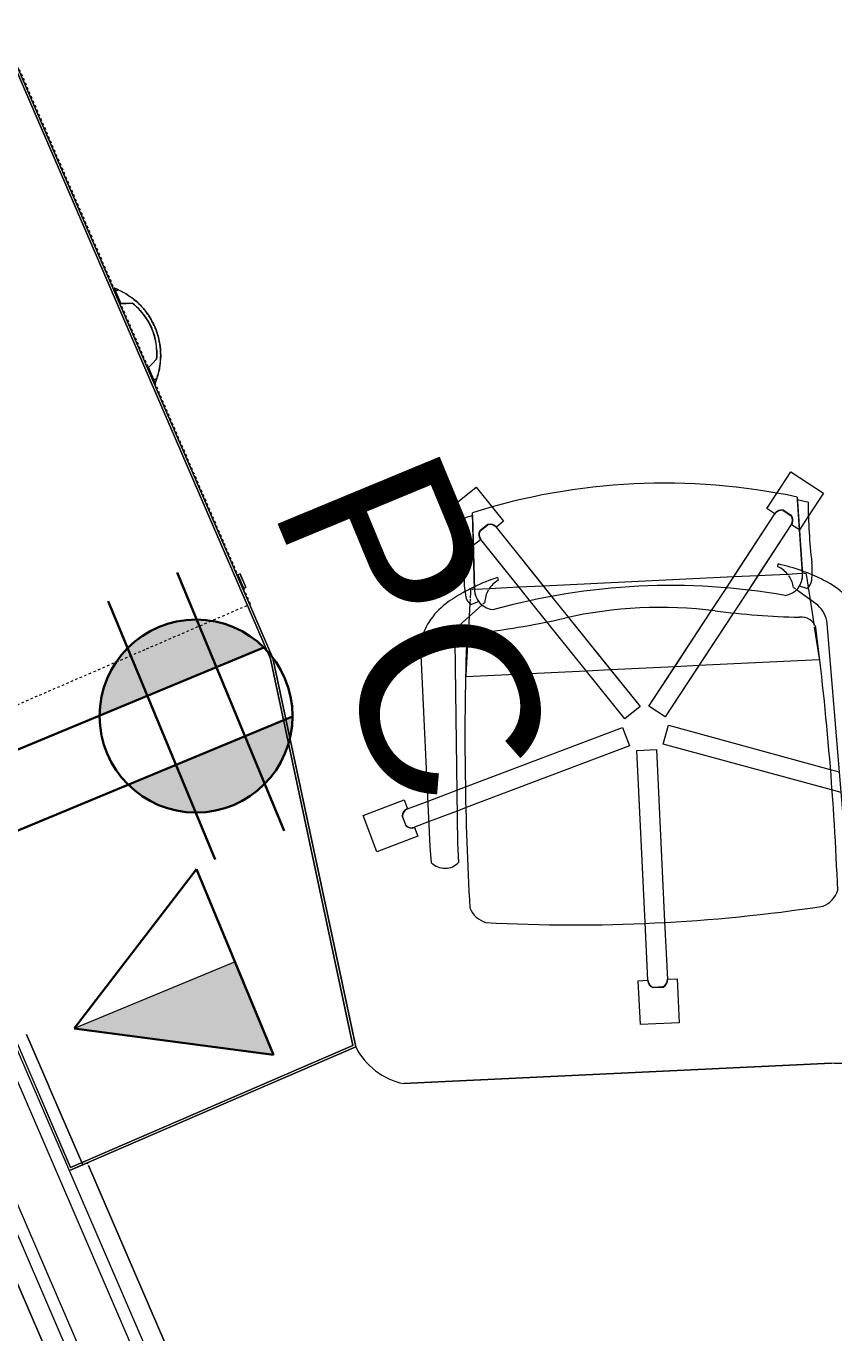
# Model space of a CAD drawing. Header units: inches. Extents: x 488 to 2071, y 800 to 2512.
# Drawn here: x 1437.3 to 1478.7, y 2398.8 to 2465.9 of the extents above; entities that cross this region are included whole.
import ezdxf

# ---------------------------------------------------------------- set-up
doc = ezdxf.new("R2010")
doc.units = ezdxf.units.IN
doc.header["$MEASUREMENT"] = 0
doc.linetypes.add('Dash', pattern=[0.25, 0.125, -0.125])
for name, color, linetype, lineweight in [('A-ANNO-NOTE', 131, 'Continuous', 30), ('A-WALL', 113, 'Continuous', 9), ('A-WALL-PATT', 111, 'Continuous', 13), ('I-FURN', 30, 'Continuous', 9), ('I-FURN-PNLS', 30, 'Continuous', 9), ('I-WALL', 2, 'Continuous', 9)]:
    doc.layers.add(name, color=color, linetype=linetype, lineweight=lineweight)
doc.styles.add('Swis721 Lt BT', font='swissl.ttf', dxfattribs={"height": 9})
pattern_1 = [(0, (0, 0), (30.72, 7.68), [1.267, -21.773, 1.267, -21.773, -122.88]), (0, (0, 0), (30.72, 7.68), [-46.08, 1.267, -44.813, 1.267, -21.773, -53.76]), (0, (0, 0), (30.72, 7.68), [-115.2, 1.267, -14.093, 1.267, -37.133]), (120, (11.52, 3.84), (-22.011075, 22.7643), [1.267, -21.773, 1.267, -21.773, -122.88]), (120, (11.52, 3.84), (-22.011075, 22.7643), [-46.08, 1.267, -44.813, 1.267, -21.773, -53.76]), (120, (11.52, 3.84), (-22.011075, 22.7643), [-115.2, 1.267, -14.093, 1.267, -37.133]), (240, (15.36, 19.2), (-8.708925, -30.4443), [1.267, -21.773, 1.267, -21.773, -122.88]), (240, (15.36, 19.2), (-8.708925, -30.4443), [-46.08, 1.267, -44.813, 1.267, -21.773, -53.76]), (240, (15.36, 19.2), (-8.708925, -30.4443), [-115.2, 1.267, -14.093, 1.267, -37.133])]

# ---------------------------------------------------------------- blocks, each defined once
blk = doc.blocks.new('Zira Wksta 9 - Type 1-V22-Level 1 POWER')
at = {"layer": 'I-FURN-PNLS'}
for p, q in [((-1, 35.845), (-1, 6.75)), ((-1, 6.75), (-1, 35.845))]:
    blk.add_line(p, q, dxfattribs=at)
blk = doc.blocks.new('Zira Wksta 9 - Type 1-V25-Level 1 POWER')
at = {"layer": 'I-FURN'}
for p, q in [((-32.525, -32.665), (-31.734, -30.559)), ((-32.525, -32.665), (-31.734, -30.559)), ((-31.734, -30.559), (-29.862, -31.262)), ((-31.734, -30.559), (-29.862, -31.262)), ((-29.862, -31.262), (-30.653, -33.368)), ((-29.862, -31.262), (-30.653, -33.368)), ((-33.101, -35.62), (-32.057, -32.841)), ((-33.101, -35.62), (-32.057, -32.841)), ((-32.073, -32.835), (-32.525, -32.665)), ((-32.073, -32.835), (-32.525, -32.665)), ((-31.213, -32.746), (-31.694, -32.566)), ((-31.213, -32.746), (-31.694, -32.566)), ((-31.691, -32.578), (-31.223, -32.753)), ((-31.691, -32.578), (-31.223, -32.753)), ((-31.121, -33.192), (-32.165, -35.971)), ((-31.121, -33.192), (-32.165, -35.971)), ((-30.653, -33.368), (-31.105, -33.198)), ((-30.653, -33.368), (-31.105, -33.198)), ((-36.207, -43.885), (-33.101, -35.62)), ((-36.207, -43.885), (-33.101, -35.62)), ((-32.165, -35.971), (-35.271, -44.236)), ((-32.165, -35.971), (-35.271, -44.236)), ((-20, -56), (-16, -36)), ((-16, -36), (-20, -56)), ((-16, -36), (-20, -56)), ((-19.875, -56.012), (-15.898, -36.125)), ((-15.898, -36.125), (-19.875, -56.012)), ((-19.875, -56.012), (-15.898, -36.125)), ((-15.898, -36.125), (-19.875, -56.012)), ((-16, -36), (0, -36)), ((-16, -36), (0, -36)), ((0, -36), (-16, -36)), ((-15.898, -36.125), (-0.125, -36.125)), ((-0.125, -36.125), (-15.898, -36.125)), ((-15.898, -36.125), (-0.125, -36.125)), ((-0.125, -36.125), (-15.898, -36.125)), ((0, -36), (-0.75, -36)), ((-0.75, -36), (-0.75, -36.12)), ((-0.75, -36.12), (-0.75, -36)), ((-0.75, -36), (0, -36)), ((-0.75, -36.125), (-0.75, -40.336)), ((-0.75, -40.336), (-0.75, -36.125)), ((-0.125, -36.125), (-0.125, -89.875)), ((-0.125, -89.875), (-0.125, -36.125)), ((-0.125, -36.125), (-0.125, -89.875)), ((-0.125, -89.875), (-0.125, -36.125)), ((-43.516, -36.558), (-46.82, -46.353)), ((-44.038, -38.108), (-43.642, -38.424)), ((-44.038, -38.108), (-43.642, -38.424)), ((-43.642, -38.424), (-36.648, -44.006)), ((-43.642, -38.424), (-36.648, -44.006)), ((-44.001, -39.417), (-44.378, -39.116)), ((-44.001, -39.417), (-44.378, -39.116)), ((-37.271, -44.788), (-44.001, -39.417)), ((-37.271, -44.788), (-44.001, -39.417)), ((-0.75, -40.354), (-0.75, -43.275)), ((-0.75, -43.275), (-0.75, -40.354)), ((-24.946, -43.535), (-24.594, -42.599)), ((-28.909, -53.082), (-24.946, -43.535)), ((-23.323, -43.128), (-23.589, -43.92)), ((-36.648, -44.006), (-37.271, -44.788)), ((-36.648, -44.006), (-37.271, -44.788)), ((-35.271, -44.236), (-36.207, -43.885)), ((-35.271, -44.236), (-36.207, -43.885)), ((-23.589, -43.92), (-27.296, -53.787)), ((-46.135, -46.433), (-45.729, -44.873)), ((-45.729, -44.873), (-45.71, -44.8)), ((-45.707, -44.801), (-39.918, -46.976)), ((-35.064, -45.617), (-35.019, -44.618)), ((-35.064, -45.617), (-35.019, -44.618)), ((-35.019, -44.618), (-26.079, -45.023)), ((-35.019, -44.618), (-26.079, -45.023)), ((-23.233, -45.135), (-23.211, -44.652)), ((-23.233, -45.135), (-23.211, -44.652)), ((-23.211, -44.652), (-20.963, -44.754)), ((-23.211, -44.652), (-20.963, -44.754)), ((-20.963, -44.754), (-21.053, -46.752)), ((-20.963, -44.754), (-21.053, -46.752)), ((-42.628, -48.764), (-37.292, -45.244)), ((-39.918, -46.976), (-37.292, -45.244)), ((-37.292, -45.244), (-36.742, -46.079)), ((-37.292, -45.244), (-36.742, -46.079)), ((-26.079, -45.023), (-25.573, -45.046)), ((-26.079, -45.023), (-25.573, -45.046)), ((-25.573, -45.046), (-24.038, -45.115)), ((-25.573, -45.046), (-24.038, -45.115)), ((-24.038, -45.115), (-23.233, -45.152)), ((-24.038, -45.115), (-23.233, -45.152)), ((-22.87, -45.419), (-22.893, -45.918)), ((-22.87, -45.419), (-22.893, -45.918)), ((-22.883, -45.926), (-22.86, -45.412)), ((-22.883, -45.926), (-22.86, -45.412)), ((-36.742, -46.079), (-41.638, -49.309)), ((-36.742, -46.079), (-38.76, -47.411)), ((-36.314, -46.24), (-35.35, -45.974)), ((-36.314, -46.24), (-35.35, -45.974)), ((-35.671, -48.572), (-36.314, -46.24)), ((-34.755, -51.895), (-36.314, -46.24)), ((-35.35, -45.974), (-34.514, -49.006)), ((-35.35, -45.974), (-33.652, -52.136)), ((-26.463, -46.007), (-35.064, -45.617)), ((-26.463, -46.007), (-35.064, -45.617)), ((-25.981, -46.028), (-26.463, -46.007)), ((-25.981, -46.028), (-26.463, -46.007)), ((-24.408, -46.1), (-25.981, -46.028)), ((-24.408, -46.1), (-25.981, -46.028)), ((-23.279, -46.151), (-24.408, -46.1)), ((-23.279, -46.151), (-24.408, -46.1)), ((-23.301, -46.65), (-23.279, -46.168)), ((-23.301, -46.65), (-23.279, -46.168)), ((-46.496, -47.819), (-46.182, -46.613)), ((-46.182, -46.613), (-46.163, -46.54)), ((-21.053, -46.752), (-23.301, -46.65)), ((-21.053, -46.752), (-23.301, -46.65)), ((-46.742, -47.4), (-46.055, -48.569)), ((-42.628, -48.764), (-39.918, -46.976)), ((-38.76, -47.411), (-41.638, -49.309)), ((-39.918, -46.976), (-38.76, -47.411)), ((-38.76, -47.411), (-35.671, -48.572)), ((-46.659, -48.443), (-46.496, -47.819)), ((-46.799, -48.981), (-46.659, -48.443)), ((-46.573, -48.415), (-46.27, -48.675)), ((-46.028, -48.615), (-45.974, -48.707)), ((-43.735, -49.494), (-42.628, -48.764)), ((-43.735, -49.494), (-42.628, -48.764)), ((-35.671, -48.572), (-34.514, -49.006)), ((-34.755, -51.895), (-35.671, -48.572)), ((-47.977, -52.916), (-46.665, -49.192)), ((-46.665, -49.192), (-47.928, -52.776)), ((-47.141, -51.74), (-43.735, -49.494)), ((-46.844, -49.154), (-46.801, -48.991)), ((-46.736, -49.195), (-46.805, -49.169)), ((-45.947, -49.491), (-46.655, -49.225)), ((-44.535, -50.022), (-45.947, -49.491)), ((-44.535, -50.022), (-43.735, -49.494)), ((-41.638, -49.309), (-42.769, -50.055)), ((-41.638, -49.309), (-42.769, -50.055)), ((-34.514, -49.006), (-28.725, -51.182)), ((-34.514, -49.006), (-33.652, -52.136)), ((-47.141, -51.74), (-44.535, -50.022)), ((-42.769, -50.055), (-46.59, -52.575)), ((-45.653, -50.026), (-45.725, -50.148)), ((-43.378, -50.456), (-44.535, -50.022)), ((-42.769, -50.055), (-43.378, -50.456)), ((-43.378, -50.456), (-46.59, -52.575)), ((-34.201, -53.905), (-43.378, -50.456)), ((-48.13, -51.793), (-47.416, -51.323)), ((-48.13, -51.793), (-47.416, -51.323)), ((-47.416, -51.323), (-47.15, -51.726)), ((-47.416, -51.323), (-47.15, -51.726)), ((-28.755, -51.251), (-29.477, -52.692)), ((-28.721, -51.183), (-28.755, -51.251)), ((-49.294, -52.562), (-48.13, -51.793)), ((-49.294, -52.562), (-48.13, -51.793)), ((-47.329, -52.155), (-47.046, -52.584)), ((-47.329, -52.155), (-47.046, -52.584)), ((-47.041, -52.573), (-47.316, -52.155)), ((-47.041, -52.573), (-47.316, -52.155)), ((-34.395, -53.201), (-34.755, -51.895)), ((-34.395, -53.201), (-34.755, -51.895)), ((-33.652, -52.136), (-33.299, -53.415)), ((-33.652, -52.136), (-33.299, -53.415)), ((-48.193, -54.231), (-49.294, -52.562)), ((-48.193, -54.231), (-49.294, -52.562)), ((-46.581, -52.589), (-46.315, -52.992)), ((-46.581, -52.589), (-46.315, -52.992)), ((-29.561, -52.859), (-30.118, -53.973)), ((-29.526, -52.791), (-29.561, -52.859)), ((-47.071, -53.491), (-48.193, -54.231)), ((-47.071, -53.491), (-48.193, -54.231)), ((-46.315, -52.992), (-47.071, -53.491)), ((-46.315, -52.992), (-47.071, -53.491)), ((-34.201, -53.905), (-34.395, -53.201)), ((-33.179, -57.614), (-34.395, -53.201)), ((-33.299, -53.415), (-33.044, -54.339)), ((-33.299, -53.415), (-32.215, -57.348)), ((-33.044, -54.339), (-34.201, -53.905)), ((-33.179, -57.614), (-34.201, -53.905)), ((-31.096, -54.297), (-30.995, -54.263)), ((-30.945, -54.247), (-29.657, -53.82)), ((-30.118, -53.973), (-30.407, -54.549)), ((-31.633, -54.87), (-33.044, -54.339)), ((-33.044, -54.339), (-32.215, -57.348)), ((-30.924, -55.136), (-31.633, -54.87)), ((-30.852, -54.468), (-30.453, -54.472)), ((-30.537, -54.809), (-30.656, -55.046)), ((-30.407, -54.549), (-30.519, -54.773)), ((-30.895, -55.117), (-32.36, -58.785)), ((-32.305, -58.647), (-30.895, -55.117)), ((-32.232, -55.217), (-32.206, -55.078)), ((-30.775, -55.192), (-30.844, -55.166)), ((-30.66, -55.056), (-30.736, -55.207)), ((-20, -90), (-20, -56)), ((-20, -90), (-20, -56)), ((-20, -56), (-20, -90)), ((-19.875, -89.875), (-19.875, -56.012)), ((-19.875, -56.012), (-19.875, -89.875)), ((-19.875, -89.875), (-19.875, -56.012)), ((-19.875, -56.012), (-19.875, -89.875)), ((-33.661, -57.747), (-33.196, -57.618)), ((-33.661, -57.747), (-33.196, -57.618)), ((-32.199, -57.344), (-31.734, -57.216)), ((-32.199, -57.344), (-31.734, -57.216)), ((-31.733, -57.215), (-31.506, -58.04)), ((-31.733, -57.215), (-31.506, -58.04)), ((-33.421, -58.62), (-33.661, -57.747)), ((-33.421, -58.62), (-33.661, -57.747)), ((-32.843, -57.921), (-32.347, -57.784)), ((-32.843, -57.921), (-32.347, -57.784)), ((-32.357, -57.776), (-32.839, -57.909)), ((-32.357, -57.776), (-32.839, -57.909)), ((-31.506, -58.04), (-31.135, -59.385)), ((-31.506, -58.04), (-31.135, -59.385)), ((-33.064, -59.916), (-33.421, -58.62)), ((-33.064, -59.916), (-33.421, -58.62)), ((-31.135, -59.385), (-33.064, -59.916)), ((-31.135, -59.385), (-33.064, -59.916))]:
    blk.add_line(p, q, dxfattribs=at)
for centre, radius, start, end in [((-31.69, -32.972), 0.407, 90.5719, 160.24161), ((-31.69, -32.972), 0.407, 90.5719, 160.24161), ((-31.677, -32.984), 0.406, 92.02662, 159.40675), ((-31.677, -32.984), 0.406, 145.93072, 159.40675), ((-31.677, -32.984), 0.406, 105.50264, 145.93072), ((-31.677, -32.984), 0.406, 92.02662, 105.50264), ((-31.501, -33.049), 0.406, 33.31086, 46.78689), ((-31.501, -33.049), 0.406, 339.40675, 46.78689), ((-31.484, -33.05), 0.407, 338.5719, 48.24161), ((-31.484, -33.05), 0.407, 338.5719, 48.24161), ((-31.501, -33.049), 0.406, 339.40675, 33.31086), ((-40.894, -34.43), 1.314, 89.45, 139.3635), ((-62.5, -115.283), 84.963, 63.5542, 75.2593), ((101.317, -88.887), 153.519, 158.8817, 163.92807), ((-25.517, -40.208), 1.314, 359.45, 49.3635), ((-168.402, 12.458), 153.519, 334.88543, 339.9318), ((-24.213, -43.475), 0.956, 21.29689, 113.51661), ((-23.245, -45.541), 0.407, 18.5719, 88.24161), ((-23.245, -45.541), 0.407, 18.5719, 88.24161), ((-23.252, -45.558), 0.406, 60.4547, 87.40675), ((-23.252, -45.558), 0.406, 20.02662, 87.40675), ((-23.252, -45.558), 0.406, 20.02662, 60.4547), ((-44.867, -45.974), 3.634, 177.58568, 217.45456), ((-23.26, -45.745), 0.406, 267.40675, 334.78689), ((-23.255, -45.762), 0.407, 266.5719, 336.24161), ((-23.255, -45.762), 0.407, 266.5719, 336.24161), ((-23.26, -45.745), 0.406, 267.40675, 321.31086), ((-23.26, -45.745), 0.406, 321.31086, 334.78689), ((-45.503, -46.782), 1.385, 162.20802, 206.51459), ((-45.443, -46.471), 0.763, 173.6405, 255.173), ((-63.624, -86.092), 42.842, 59.38341, 65.17669), ((-40.121, -42.338), 9.612, 217.45456, 223.40316), ((-43.752, -50.602), 3.739, 149.50033, 163.4211), ((-46.446, -49.015), 0.613, 101.94943, 149.50033), ((-45.671, -49.542), 1.054, 75.36212, 160.58537), ((-45.671, -49.542), 1.054, 124.60691, 160.58537), ((-44.631, -49.095), 1.382, 164.49458, 191.83155), ((-26.799, -20.267), 33.832, 236.63521, 262.17829), ((-73.404, -41.774), 27.198, 336.89493, 343.4211), ((-40.121, -42.338), 9.612, 223.40316, 225.89736), ((-40.121, -42.338), 9.612, 226.04608, 226.47974), ((-40.121, -42.338), 9.612, 226.73922, 234.34016), ((-44.631, -49.095), 1.382, 193.42549, 207.89095), ((-30.502, -30.123), 22.194, 239.38341, 259.43009), ((-44.631, -49.095), 1.382, 207.89095, 222.35641), ((-46.931, -52.069), 0.407, 122.5719, 192.24161), ((-46.931, -52.069), 0.407, 136.50584, 192.24161), ((-46.917, -52.079), 0.406, 123.40675, 190.78689), ((-46.917, -52.079), 0.406, 163.83483, 190.78689), ((-46.917, -52.079), 0.406, 150.3588, 163.83483), ((-46.917, -52.079), 0.406, 123.40675, 150.3588), ((-46.931, -52.069), 0.407, 122.5719, 136.50584), ((-42.432, -94.055), 42.842, 73.63681, 79.43009), ((-28.825, -25.665), 33.165, 233.85451, 234.83018), ((-28.98, -26.074), 32.885, 234.71078, 264.09929), ((-46.81, -52.253), 0.407, 234.5719, 304.24161), ((-46.81, -52.253), 0.407, 234.5719, 304.24161), ((-46.814, -52.236), 0.406, 236.02662, 276.4547), ((-46.814, -52.236), 0.406, 236.02662, 262.97867), ((-46.814, -52.236), 0.406, 262.97867, 289.93072), ((-46.814, -52.236), 0.406, 276.4547, 303.40675), ((-46.814, -52.236), 0.406, 289.93072, 303.40675), ((-30.023, -52.264), 0.763, 243.6405, 325.173), ((-30.183, -52.538), 1.385, 292.29891, 336.60548), ((-31.874, -54.726), 1.054, 338.22814, 63.45138), ((-30.129, -51.511), 3.634, 281.35895, 321.22782), ((-32.362, -53.705), 1.382, 276.45709, 305.38801), ((-32.362, -53.705), 1.382, 306.98195, 334.31893), ((-31.874, -54.726), 1.054, 338.22814, 14.2066), ((-34.016, -54.26), 3.739, 335.3924, 349.31317), ((-30.944, -54.84), 0.613, 349.31317, 36.86407), ((-31.307, -45.65), 9.612, 264.47334, 272.14365), ((-31.307, -45.65), 9.612, 272.33376, 272.76742), ((-31.307, -45.65), 9.612, 272.91614, 275.41035), ((-31.307, -45.65), 9.612, 275.41035, 281.35895), ((-5.888, -67.142), 27.198, 155.3924, 161.91857), ((-32.802, -57.516), 0.407, 194.5719, 264.24161), ((-32.802, -57.516), 0.407, 194.5719, 264.24161), ((-32.788, -57.506), 0.406, 195.40675, 235.83483), ((-32.788, -57.506), 0.406, 195.40675, 208.88278), ((-32.607, -57.456), 0.406, 308.02662, 15.40675), ((-32.589, -57.458), 0.407, 306.5719, 16.24161), ((-32.589, -57.458), 0.407, 306.5719, 334.43978), ((-32.607, -57.456), 0.406, 321.50264, 334.97867), ((-32.607, -57.456), 0.406, 334.97867, 348.4547), ((-32.589, -57.458), 0.407, 334.43978, 16.24161), ((-32.607, -57.456), 0.406, 1.93072, 15.40675), ((-32.607, -57.456), 0.406, 348.4547, 1.93072), ((-32.788, -57.506), 0.406, 208.88278, 262.78689), ((-32.788, -57.506), 0.406, 235.83483, 262.78689), ((-32.607, -57.456), 0.406, 308.02662, 321.50264), ((-28.829, -25.664), 33.165, 263.98332, 264.95899)]:
    blk.add_arc(centre, radius, start, end, dxfattribs=at)
at = {"layer": 'I-FURN-PNLS'}
for p, q in [((-1, -6.75), (-1, -35.845)), ((-1, -35.845), (-1, -6.75)), ((-17.508, -33.295), (-38.078, -25.565)), ((-38.078, -25.565), (-17.508, -33.295)), ((-17.508, -33.295), (-38.078, -25.565)), ((0, -36), (-16, -36)), ((-16, -36), (0, -36)), ((0, -36), (-16, -36)), ((-1, -35.951), (-1, -36)), ((-1, -36), (-1, -35.951)), ((-1, -36), (0, -36)), ((-0.75, -36), (-1, -36)), ((0, -36), (-0.75, -36)), ((-20.051, -59.875), (-20.176, -59.875)), ((-20.176, -60.625), (-20.176, -59.875)), ((-20.176, -59.875), (-20.176, -59.985)), ((-20.176, -59.985), (-20.176, -60.153)), ((-20.176, -60.153), (-20.176, -60.25)), ((-20.176, -60.25), (-20.176, -60.347)), ((-20.051, -59.985), (-20.051, -59.875)), ((-20.051, -59.875), (-20.051, -60.625)), ((-20.051, -60.515), (-20.051, -59.985)), ((-20.176, -60.347), (-20.176, -60.515)), ((-20.176, -60.515), (-20.176, -60.625)), ((-20.176, -60.625), (-20.051, -60.625)), ((-20.051, -60.625), (-20.051, -60.515)), ((-20.223, -71.52), (-20.051, -71.52)), ((-20.223, -71.52), (-20.051, -71.52)), ((-20.051, -71.513), (-20.217, -71.513)), ((-20.051, -71.513), (-20.217, -71.513)), ((-20.051, -71.396), (-20.051, -71.343)), ((-20.051, -71.343), (-20.051, -71.386)), ((-20.051, -71.396), (-20.051, -71.343)), ((-20.051, -71.343), (-20.051, -71.386)), ((-20.051, -71.386), (-20.051, -71.488)), ((-20.051, -71.386), (-20.051, -71.488)), ((-20.051, -71.488), (-20.051, -71.396)), ((-20.051, -71.488), (-20.051, -71.396)), ((-20.051, -71.52), (-20.051, -71.488)), ((-20.051, -71.488), (-20.051, -71.513)), ((-20.051, -71.52), (-20.051, -71.488)), ((-20.051, -71.488), (-20.051, -71.513)), ((-20.051, -71.52), (-20.051, -72.209)), ((-20.051, -71.861), (-20.051, -71.52)), ((-20.051, -71.52), (-20.051, -72.209)), ((-20.051, -71.861), (-20.051, -71.52)), ((-20.612, -72.441), (-20.331, -72.325)), ((-20.612, -72.441), (-20.331, -72.325)), ((-20.331, -72.325), (-20.051, -72.209)), ((-20.331, -72.325), (-20.051, -72.209)), ((-20.051, -72.209), (-20.051, -71.864)), ((-20.051, -72.209), (-20.051, -71.864)), ((-20.331, -75.675), (-20.612, -75.559)), ((-20.612, -75.559), (-20.331, -75.675)), ((-20.331, -75.675), (-20.612, -75.559)), ((-20.051, -75.791), (-20.331, -75.675)), ((-20.331, -75.675), (-20.051, -75.791)), ((-20.051, -75.791), (-20.331, -75.675)), ((-20.051, -76.136), (-20.051, -75.791)), ((-20.051, -75.791), (-20.051, -76.136)), ((-20.051, -76.136), (-20.051, -75.791)), ((-20.051, -75.791), (-20.051, -76.48)), ((-20.051, -76.136), (-20.051, -76.48)), ((-20.051, -76.48), (-20.051, -76.139)), ((-20.051, -76.48), (-20.051, -76.139)), ((-20.051, -76.48), (-20.223, -76.48)), ((-20.051, -76.48), (-20.223, -76.48)), ((-20.217, -76.487), (-20.051, -76.487)), ((-20.217, -76.487), (-20.051, -76.487)), ((-20.051, -76.512), (-20.051, -76.48)), ((-20.051, -76.512), (-20.051, -76.48)), ((-20.051, -76.487), (-20.051, -76.512)), ((-20.051, -76.487), (-20.051, -76.512)), ((-20.051, -76.512), (-20.051, -76.614)), ((-20.051, -76.604), (-20.051, -76.512)), ((-20.051, -76.512), (-20.051, -76.614)), ((-20.051, -76.604), (-20.051, -76.512)), ((-20.051, -76.657), (-20.051, -76.604)), ((-20.051, -76.657), (-20.051, -76.604)), ((-20.051, -76.614), (-20.051, -76.657)), ((-20.051, -76.614), (-20.051, -76.657))]:
    blk.add_line(p, q, dxfattribs=at)
at = {"layer": 'I-FURN-PNLS', "linetype": 'Dash'}
for p, q in [((-20, -59), (-20.051, -59)), ((-20.051, -59), (-20.051, -89)), ((-14.241, -59), (-19.989, -59)), ((-11.296, -59), (-14.223, -59)), ((-3.52, -59), (-11.176, -59))]:
    blk.add_line(p, q, dxfattribs=at)
at = {"layer": 'I-FURN-PNLS', "flags": 128}
for points in [[(-20.051, -72.209), (-20.331, -72.325), (-20.612, -72.441)], [(-20.051, -72.209), (-20.331, -72.325), (-20.612, -72.441)], [(-20.612, -75.559), (-20.331, -75.675), (-20.051, -75.791)]]:
    blk.add_lwpolyline(points, dxfattribs=at)
at = {"layer": 'I-FURN-PNLS'}
for centre, radius, start, end in [((-39.918, -28.947), 3.849, 61.45307, 100.06952), ((-39.918, -28.947), 3.849, 61.45307, 100.06952), ((-39.918, -28.947), 3.849, 61.45307, 87.19737), ((-19.605, -36.236), 3.613, 3.75287, 54.50705), ((-19.605, -36.236), 3.613, 3.75287, 54.50705), ((-19.605, -36.236), 3.613, 3.75287, 54.50705), ((-17.497, -74), 3.685, 137.02895, 137.70289), ((-17.497, -74), 3.685, 137.36592, 137.70289), ((-17.497, -74), 3.685, 137.03852, 137.56704), ((-17.497, -74), 3.685, 137.03852, 137.56704), ((-17.497, -74), 3.685, 137.02895, 137.36592), ((-17.497, -74), 3.685, 222.29711, 222.97105), ((-17.497, -74), 3.685, 222.29711, 222.97105), ((-17.497, -74), 3.685, 222.43296, 222.96148), ((-17.497, -74), 3.685, 222.43296, 222.96148)]:
    blk.add_arc(centre, radius, start, end, dxfattribs=at)
for points, knots in [([(-20.223, -76.48), (-20.376, -76.313), (-20.649, -75.95), (-20.953, -75.339), (-21.141, -74.681), (-21.225, -73.773), (-21.055, -72.864), (-20.649, -72.05), (-20.376, -71.687), (-20.223, -71.52)], [0, 0, 0, 0, 0.125, 0.25, 0.375, 0.5, 0.75, 0.875, 1, 1, 1, 1]), ([(-20.051, -71.343), (-20.051, -71.343), (-20.053, -71.344), (-20.055, -71.347), (-20.057, -71.349), (-20.06, -71.351), (-20.063, -71.355), (-20.067, -71.358), (-20.07, -71.361), (-20.074, -71.365), (-20.078, -71.369), (-20.083, -71.373), (-20.091, -71.382), (-20.099, -71.39), (-20.106, -71.396)], [0, 0, 0, 0, 0.125, 0.1875, 0.25, 0.3125, 0.375, 0.4375, 0.5, 0.5625, 0.625, 0.6875, 0.75, 1, 1, 1, 1]), ([(-20.051, -71.343), (-20.051, -71.343), (-20.053, -71.344), (-20.055, -71.347), (-20.057, -71.349), (-20.06, -71.351), (-20.063, -71.355), (-20.067, -71.358), (-20.07, -71.361), (-20.074, -71.365), (-20.078, -71.369), (-20.083, -71.373), (-20.091, -71.382), (-20.099, -71.39), (-20.106, -71.396)], [0, 0, 0, 0, 0.125, 0.1875, 0.25, 0.3125, 0.375, 0.4375, 0.5, 0.5625, 0.625, 0.6875, 0.75, 1, 1, 1, 1]), ([(-20.096, -71.386), (-20.09, -71.381), (-20.082, -71.373), (-20.072, -71.363), (-20.067, -71.358), (-20.063, -71.354), (-20.06, -71.351), (-20.057, -71.349), (-20.055, -71.347), (-20.054, -71.345), (-20.052, -71.344), (-20.051, -71.343), (-20.051, -71.343)], [0, 0, 0, 0, 0.25, 0.375, 0.5, 0.5625, 0.625, 0.6875, 0.75, 0.8125, 0.875, 1, 1, 1, 1]), ([(-20.096, -71.386), (-20.09, -71.381), (-20.082, -71.373), (-20.072, -71.363), (-20.067, -71.358), (-20.063, -71.354), (-20.06, -71.351), (-20.057, -71.349), (-20.055, -71.347), (-20.054, -71.345), (-20.052, -71.344), (-20.051, -71.343), (-20.051, -71.343)], [0, 0, 0, 0, 0.25, 0.375, 0.5, 0.5625, 0.625, 0.6875, 0.75, 0.8125, 0.875, 1, 1, 1, 1]), ([(-20.723, -72.217), (-20.778, -72.317), (-20.841, -72.445), (-20.897, -72.576), (-20.907, -72.602)], [0.15929421, 0.15929421, 0.15929421, 0.15929421, 0.22222222, 0.23760808, 0.23760808, 0.23760808, 0.23760808]), ([(-20.723, -72.217), (-20.778, -72.317), (-20.841, -72.445), (-20.897, -72.576), (-20.907, -72.602)], [0.15929421, 0.15929421, 0.15929421, 0.15929421, 0.22222222, 0.23760808, 0.23760808, 0.23760808, 0.23760808]), ([(-20.995, -72.84), (-21.024, -72.925), (-21.06, -73.051), (-21.091, -73.179), (-21.1, -73.22)], [0.28408999, 0.28408999, 0.28408999, 0.28408999, 0.33333333, 0.35626869, 0.35626869, 0.35626869, 0.35626869]), ([(-20.995, -72.84), (-21.024, -72.925), (-21.06, -73.051), (-21.091, -73.179), (-21.1, -73.22)], [0.28408999, 0.28408999, 0.28408999, 0.28408999, 0.33333333, 0.35626869, 0.35626869, 0.35626869, 0.35626869]), ([(-21.146, -73.482), (-21.156, -73.554), (-21.171, -73.681), (-21.177, -73.808), (-21.179, -73.864)], [0.40506916, 0.40506916, 0.40506916, 0.40506916, 0.44444444, 0.47528072, 0.47528072, 0.47528072, 0.47528072]), ([(-21.146, -73.482), (-21.156, -73.554), (-21.171, -73.681), (-21.177, -73.808), (-21.179, -73.864)], [0.40506916, 0.40506916, 0.40506916, 0.40506916, 0.44444444, 0.47528072, 0.47528072, 0.47528072, 0.47528072]), ([(-21.099, -74.78), (-21.09, -74.821), (-21.06, -74.948), (-21.027, -75.077), (-21.001, -75.163)], [0.6437238, 0.6437238, 0.6437238, 0.6437238, 0.66666667, 0.71588521, 0.71588521, 0.71588521, 0.71588521]), ([(-21.099, -74.78), (-21.09, -74.821), (-21.06, -74.948), (-21.027, -75.077), (-21.001, -75.163)], [0.6437238, 0.6437238, 0.6437238, 0.6437238, 0.66666667, 0.71588521, 0.71588521, 0.71588521, 0.71588521]), ([(-20.907, -75.398), (-20.858, -75.517), (-20.802, -75.649), (-20.729, -75.77), (-20.722, -75.782)], [0.76237976, 0.76237976, 0.76237976, 0.76237976, 0.83333333, 0.84063549, 0.84063549, 0.84063549, 0.84063549]), ([(-20.907, -75.398), (-20.858, -75.517), (-20.802, -75.649), (-20.729, -75.77), (-20.722, -75.782)], [0.76237976, 0.76237976, 0.76237976, 0.76237976, 0.83333333, 0.84063549, 0.84063549, 0.84063549, 0.84063549]), ([(-20.106, -76.604), (-20.099, -76.61), (-20.09, -76.619), (-20.08, -76.629), (-20.074, -76.635), (-20.07, -76.639), (-20.067, -76.642), (-20.063, -76.645), (-20.06, -76.649), (-20.057, -76.651), (-20.055, -76.653), (-20.053, -76.656), (-20.051, -76.657), (-20.051, -76.657)], [0, 0, 0, 0, 0.25, 0.375, 0.4375, 0.5, 0.5625, 0.625, 0.6875, 0.75, 0.8125, 0.875, 1, 1, 1, 1]), ([(-20.106, -76.604), (-20.099, -76.61), (-20.09, -76.619), (-20.08, -76.629), (-20.074, -76.635), (-20.07, -76.639), (-20.067, -76.642), (-20.063, -76.645), (-20.06, -76.649), (-20.057, -76.651), (-20.055, -76.653), (-20.053, -76.656), (-20.051, -76.657), (-20.051, -76.657)], [0, 0, 0, 0, 0.25, 0.375, 0.4375, 0.5, 0.5625, 0.625, 0.6875, 0.75, 0.8125, 0.875, 1, 1, 1, 1]), ([(-20.051, -76.657), (-20.051, -76.657), (-20.052, -76.656), (-20.054, -76.655), (-20.055, -76.653), (-20.057, -76.651), (-20.06, -76.649), (-20.063, -76.646), (-20.066, -76.643), (-20.069, -76.64), (-20.072, -76.637), (-20.076, -76.633), (-20.083, -76.626), (-20.09, -76.619), (-20.096, -76.614)], [0, 0, 0, 0, 0.125, 0.1875, 0.25, 0.3125, 0.375, 0.4375, 0.5, 0.5625, 0.625, 0.6875, 0.75, 1, 1, 1, 1]), ([(-20.051, -76.657), (-20.051, -76.657), (-20.052, -76.656), (-20.054, -76.655), (-20.055, -76.653), (-20.057, -76.651), (-20.06, -76.649), (-20.063, -76.646), (-20.066, -76.643), (-20.069, -76.64), (-20.072, -76.637), (-20.076, -76.633), (-20.083, -76.626), (-20.09, -76.619), (-20.096, -76.614)], [0, 0, 0, 0, 0.125, 0.1875, 0.25, 0.3125, 0.375, 0.4375, 0.5, 0.5625, 0.625, 0.6875, 0.75, 1, 1, 1, 1])]:
    blk.add_open_spline(points, degree=3, knots=knots, dxfattribs=at)
for points in [[(-21.12, -73.322), (-21.078, -73.099), (-20.954, -72.661), (-20.649, -72.05), (-20.376, -71.687), (-20.223, -71.52)], [(-20.217, -71.513), (-20.354, -71.662), (-20.477, -71.822), (-20.588, -71.992)], [(-20.217, -71.513), (-20.354, -71.662), (-20.477, -71.822), (-20.588, -71.992)], [(-20.194, -71.488), (-20.183, -71.476), (-20.161, -71.453), (-20.127, -71.418), (-20.106, -71.397), (-20.096, -71.386)], [(-20.194, -71.488), (-20.183, -71.476), (-20.161, -71.453), (-20.127, -71.418), (-20.106, -71.397), (-20.096, -71.386)], [(-20.106, -71.396), (-20.12, -71.411), (-20.15, -71.441), (-20.179, -71.472), (-20.194, -71.488)], [(-20.106, -71.396), (-20.12, -71.411), (-20.15, -71.441), (-20.179, -71.472), (-20.194, -71.488)], [(-20.611, -72.029), (-20.65, -72.09), (-20.687, -72.153), (-20.723, -72.217)], [(-20.611, -72.029), (-20.65, -72.09), (-20.687, -72.153), (-20.723, -72.217)], [(-20.612, -72.441), (-20.783, -72.759), (-21.02, -73.451), (-21.02, -74.55), (-20.783, -75.242), (-20.612, -75.559)], [(-20.612, -72.441), (-20.783, -72.759), (-21.02, -73.451), (-21.02, -74.55), (-20.783, -75.242), (-20.612, -75.559)], [(-20.945, -72.698), (-20.963, -72.745), (-20.98, -72.792), (-20.995, -72.84)], [(-20.945, -72.698), (-20.963, -72.745), (-20.98, -72.792), (-20.995, -72.84)], [(-20.961, -73.461), (-20.931, -73.283), (-20.873, -73.113), (-20.808, -72.945)], [(-20.961, -73.461), (-20.931, -73.283), (-20.873, -73.113), (-20.808, -72.945)], [(-20.907, -72.602), (-20.918, -72.627), (-20.928, -72.653), (-20.938, -72.679)], [(-20.907, -72.602), (-20.918, -72.627), (-20.928, -72.653), (-20.938, -72.679)], [(-20.828, -72.936), (-20.77, -72.766), (-20.698, -72.6), (-20.612, -72.441)], [(-20.828, -72.936), (-20.77, -72.766), (-20.698, -72.6), (-20.612, -72.441)], [(-20.223, -76.48), (-20.376, -76.313), (-20.649, -75.95), (-20.953, -75.339), (-21.141, -74.681), (-21.204, -74), (-21.161, -73.546), (-21.12, -73.322)], [(-21.126, -73.356), (-21.134, -73.398), (-21.14, -73.44), (-21.147, -73.483)], [(-21.126, -73.356), (-21.134, -73.398), (-21.14, -73.44), (-21.147, -73.483)], [(-21.099, -73.22), (-21.107, -73.256), (-21.115, -73.293), (-21.121, -73.329)], [(-21.099, -73.22), (-21.107, -73.256), (-21.115, -73.293), (-21.121, -73.329)], [(-21.005, -74), (-21.005, -73.819), (-21, -73.636), (-20.961, -73.461)], [(-21.005, -74), (-21.005, -73.819), (-21, -73.636), (-20.961, -73.461)], [(-21.18, -73.865), (-21.183, -73.955), (-21.182, -74.045), (-21.178, -74.134)], [(-21.18, -73.865), (-21.183, -73.955), (-21.182, -74.045), (-21.178, -74.134)], [(-21.18, -74.135), (-21.175, -74.263), (-21.162, -74.39), (-21.143, -74.516)], [(-21.18, -74.135), (-21.175, -74.263), (-21.162, -74.39), (-21.143, -74.516)], [(-20.961, -74.539), (-20.991, -74.361), (-21.016, -74.178), (-21.021, -73.996)], [(-20.961, -74.539), (-20.991, -74.361), (-21.016, -74.178), (-21.021, -73.996)], [(-21.146, -74.517), (-21.14, -74.56), (-21.133, -74.602), (-21.125, -74.644)], [(-21.146, -74.517), (-21.14, -74.56), (-21.133, -74.602), (-21.125, -74.644)], [(-21.121, -74.67), (-21.114, -74.707), (-21.107, -74.743), (-21.099, -74.78)], [(-21.121, -74.67), (-21.114, -74.707), (-21.107, -74.743), (-21.099, -74.78)], [(-20.828, -75.064), (-20.887, -74.893), (-20.926, -74.718), (-20.961, -74.539)], [(-20.828, -75.064), (-20.887, -74.893), (-20.926, -74.718), (-20.961, -74.539)], [(-20.612, -75.559), (-20.698, -75.4), (-20.77, -75.234), (-20.828, -75.064)], [(-20.612, -75.559), (-20.698, -75.4), (-20.77, -75.234), (-20.828, -75.064)], [(-20.996, -75.16), (-20.98, -75.208), (-20.964, -75.255), (-20.947, -75.303)], [(-20.996, -75.16), (-20.98, -75.208), (-20.964, -75.255), (-20.947, -75.303)], [(-20.938, -75.321), (-20.928, -75.347), (-20.918, -75.372), (-20.908, -75.398)], [(-20.938, -75.321), (-20.928, -75.347), (-20.918, -75.372), (-20.908, -75.398)], [(-20.723, -75.783), (-20.695, -75.833), (-20.665, -75.881), (-20.633, -75.928)], [(-20.723, -75.783), (-20.695, -75.833), (-20.665, -75.881), (-20.633, -75.928)], [(-20.588, -76.008), (-20.477, -76.178), (-20.354, -76.338), (-20.217, -76.487)], [(-20.588, -76.008), (-20.477, -76.178), (-20.354, -76.338), (-20.217, -76.487)], [(-20.194, -76.512), (-20.179, -76.528), (-20.15, -76.559), (-20.12, -76.589), (-20.106, -76.604)], [(-20.096, -76.614), (-20.106, -76.603), (-20.127, -76.582), (-20.161, -76.547), (-20.183, -76.524), (-20.194, -76.512)], [(-20.194, -76.512), (-20.179, -76.528), (-20.15, -76.559), (-20.12, -76.589), (-20.106, -76.604)], [(-20.096, -76.614), (-20.106, -76.603), (-20.127, -76.582), (-20.161, -76.547), (-20.183, -76.524), (-20.194, -76.512)]]:
    blk.add_open_spline(points, degree=3, dxfattribs=at)

msp = doc.modelspace()

# ---------------------------------------------------------------- hatches: boundary and pattern name
at = {"layer": 'A-ANNO-NOTE', "lineweight": 9}
for points in [[(1446.727, 2435.379), (1445.947, 2435.433), (1445.426, 2435.4)], [(1441.114, 2431.287), (1447.365, 2435.241), (1441.492, 2432.532)], [(1441.114, 2431.287), (1448.989, 2434.428), (1447.365, 2435.241)], [(1441.492, 2432.532), (1447.365, 2435.241), (1443.03, 2434.444)], [(1443.03, 2434.444), (1447.365, 2435.241), (1445.426, 2435.4)], [(1443.03, 2434.444), (1445.426, 2435.4), (1444.409, 2435.171)], [(1443.03, 2434.444), (1444.409, 2435.171), (1443.807, 2434.922)], [(1447.365, 2435.241), (1446.727, 2435.379), (1445.426, 2435.4)], [(1448.989, 2434.428), (1447.978, 2435.02), (1447.365, 2435.241)], [(1448.989, 2434.428), (1448.668, 2434.652), (1447.978, 2435.02)], [(1441.051, 2430.638), (1448.989, 2434.428), (1441.114, 2431.287)], [(1441.051, 2430.638), (1449.482, 2434), (1448.989, 2434.428)], [(1441.492, 2432.532), (1443.03, 2434.444), (1441.945, 2433.324)], [(1441.945, 2433.324), (1443.03, 2434.444), (1442.726, 2434.197)], [(1441.048, 2430.507), (1449.482, 2434), (1441.051, 2430.638)], [(1442.905, 2426.619), (1450.948, 2430.46), (1442.515, 2426.966)], [(1443.666, 2426.117), (1450.948, 2430.46), (1442.905, 2426.619)], [(1443.666, 2426.117), (1450.652, 2428.797), (1450.948, 2430.46)], [(1450.652, 2428.797), (1450.86, 2429.552), (1450.948, 2430.46)], [(1446.957, 2425.627), (1450.652, 2428.797), (1443.666, 2426.117)], [(1446.957, 2425.627), (1450.329, 2428.085), (1450.652, 2428.797)], [(1446.957, 2425.627), (1448.19, 2426.045), (1450.329, 2428.085)], [(1448.19, 2426.045), (1449.368, 2426.857), (1450.329, 2428.085)], [(1449.368, 2426.857), (1449.815, 2427.331), (1450.329, 2428.085)], [(1448.19, 2426.045), (1448.862, 2426.446), (1449.368, 2426.857)], [(1445.269, 2425.587), (1443.666, 2426.117), (1444.632, 2425.726)], [(1445.269, 2425.587), (1446.957, 2425.627), (1443.666, 2426.117)], [(1446.05, 2425.534), (1446.957, 2425.627), (1445.269, 2425.587)], [(1446.05, 2425.534), (1446.441, 2425.553), (1446.957, 2425.627)], [(1446.957, 2425.627), (1447.212, 2425.684), (1447.832, 2425.886)], [(1449.974, 2413.108), (1448, 2417.873), (1439.748, 2414.454), (1440.001, 2414.421)]]:
    msp.add_hatch(color=256, dxfattribs=at).paths.add_polyline_path(points, flags=0)
at = {"layer": 'A-WALL-PATT', "lineweight": 9}
h = msp.add_hatch(dxfattribs=at)
h.set_pattern_fill('FP_1', color=256, style=0, pattern_type=2)
h.set_pattern_definition(pattern_1)
h.paths.add_polyline_path([(1477.809, 2316.881), (1478.387, 2317.121), (1414.147, 2465.878), (1413.569, 2465.639), (1477.09, 2318.548)], flags=0)
h = msp.add_hatch(dxfattribs=at)
h.set_pattern_fill('FP_1', color=256, style=0, pattern_type=2)
h.set_pattern_definition(pattern_1)
h.paths.add_polyline_path([(1474.922, 2315.685), (1475.499, 2315.925), (1411.259, 2464.682), (1410.682, 2464.443), (1474.819, 2315.925)], flags=0)

# ---------------------------------------------------------------- linework, layer by layer
at = {"layer": 'A-ANNO-NOTE'}
for p, q in [((1445.024, 2437.844), (1450.514, 2424.589)), ((1441.483, 2436.377), (1446.973, 2423.123)), ((1434.213, 2427.676), (1449.482, 2434)), ((1435.68, 2424.135), (1450.948, 2430.46)), ((1439.748, 2414.454), (1446.027, 2422.637)), ((1446.027, 2422.637), (1449.974, 2413.108)), ((1439.748, 2414.454), (1449.974, 2413.108))]:
    msp.add_line(p, q, dxfattribs=at)
at = {"layer": 'A-ANNO-NOTE', "lineweight": 9}
for p, q in [((1441.048, 2430.507), (1449.482, 2434)), ((1450.948, 2430.46), (1442.515, 2426.966)), ((1448, 2417.873), (1439.748, 2414.454)), ((1449.974, 2413.108), (1448, 2417.873)), ((1439.748, 2414.454), (1449.974, 2413.108))]:
    msp.add_line(p, q, dxfattribs=at)
at = {"layer": 'A-ANNO-NOTE'}
msp.add_circle((1445.998, 2430.483), 4.95, dxfattribs=at)
at = {"layer": 'A-ANNO-NOTE', "lineweight": 9}
for start, end in [(45.2756, 179.7244), (225.2756, 359.7244)]:
    msp.add_arc((1445.998, 2430.483), 4.95, start, end, dxfattribs=at)
at = {"layer": 'A-WALL', "lineweight": 13}
for p, q in [((1477.809, 2316.881), (1413.569, 2465.639)), ((1475.499, 2315.925), (1411.259, 2464.682))]:
    msp.add_line(p, q, dxfattribs=at)
at = {"layer": 'I-WALL', "lineweight": 13}
for p, q in [((1478.387, 2317.121), (1414.147, 2465.878)), ((1410.682, 2464.443), (1474.922, 2315.685))]:
    msp.add_line(p, q, dxfattribs=at)

# ---------------------------------------------------------------- block references
at = {"layer": 'I-FURN'}
for name, p, rotation in [('Zira Wksta 9 - Type 1-V25-Level 1 POWER', (1453.772, 2374.12), 203.3568713305218), ('Zira Wksta 9 - Type 1-V22-Level 1 POWER', (1450.329, 2372.633), 23.35687133052163)]:
    msp.add_blockref(name, p, dxfattribs=dict(at, rotation=rotation))

# ---------------------------------------------------------------- texts
at = {"layer": 'A-ANNO-NOTE', "lineweight": 9, "insert": (1458.103, 2444.747), "char_height": 9, "width": 19.998, "attachment_point": 1, "rotation": 292.5, "style": 'Swis721 Lt BT'}
msp.add_mtext('PC', dxfattribs=at)

doc.saveas('drawing.dxf')
